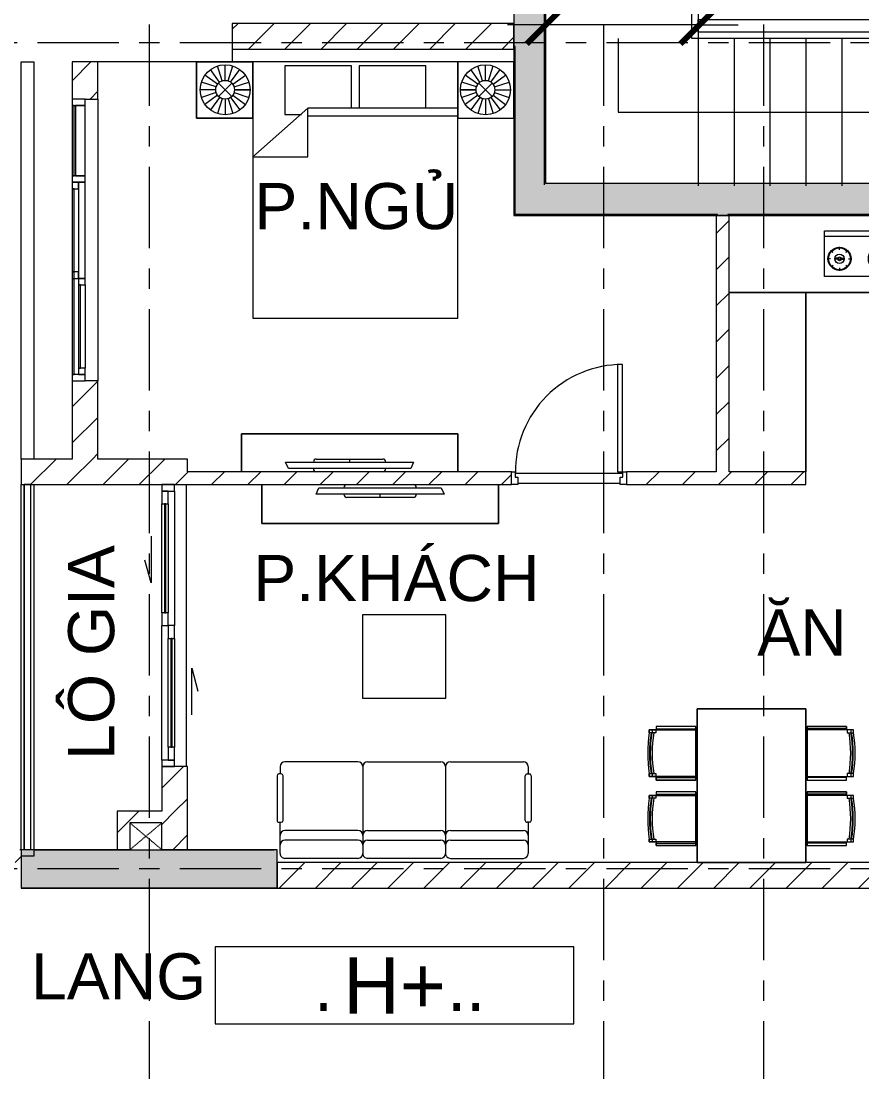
# Model space of a CAD drawing. Header units: millimetres. Extents: x -20144 to 117103, y -11426 to 48263.
# Drawn here: x 18901 to 25469, y 9865 to 18069 of the extents above; entities that cross this region are included whole.
import ezdxf
from ezdxf.enums import TextEntityAlignment as Align

# ---------------------------------------------------------------- set-up
doc = ezdxf.new("R2010")
doc.units = ezdxf.units.MM
for name, pattern in [('Dash', [6.35, 3.175, -3.175]), ('Dash_2_', [6.35, 3.175, -3.175]), ('Grid Line', [22.225, 12.7, -3.175, 3.175, -3.175])]:
    doc.linetypes.add(name, pattern=pattern)
for name, color, linetype, lineweight in [('A-DETL-GENF', 31, 'Continuous', 5), ('A-DETL-GENF-HDLN', 161, 'Dash_2_', 5), ('CHU', 181, 'Continuous', 5), ('CUA', 31, 'Continuous', 9), ('DIM', 1, 'Continuous', 5), ('HATCH-TUONG', 152, 'Continuous', 9), ('KI-HIEU-1', 151, 'Continuous', 9), ('NET CAT', 3, 'Continuous', 5), ('NET THAY 1', 41, 'Continuous', 5), ('NET-CAT', 3, 'Continuous', 9), ('NET-THAY', 2, 'Continuous', 15), ('THIET BI', 44, 'Continuous', 5), ('TRUC', 225, 'Continuous', 5)]:
    doc.layers.add(name, color=color, linetype=linetype, lineweight=lineweight)
doc.styles.add('Arial', font='arial.ttf', dxfattribs={"height": 476.25})
doc.styles.add('Arial_4', font='arial.ttf', dxfattribs={"height": 360})
doc.styles.add('TA1', font='arial.ttf')
doc.dimstyles.new('D_200_KTx2', dxfattribs={"dimtxt": 400, "dimasz": 300, "dimexe": 300, "dimexo": 300, "dimgap": 160, "dimtad": 1, "dimdec": 0, "dimzin": 9, "dimtxsty": 'TA1', "dimblk": 'ARCHTICK', "dimcen": 1, "dimdle": 300, "dimclrd": 256, "dimclre": 256, "dimclrt": 7, "dimadec": 0, "dimazin": 0, "dimtfac": 1, "dimtdec": 0, "dimtix": 1, "dimtmove": 1, "dimatfit": 3, "dimldrblk": 'ARCHTICK', "dimfxl": 1, "dimtolj": 1, "dimtzin": 0, "dimlwd": -1, "dimlwe": -1, "dimarcsym": 0})
pattern_1 = [(45, (0, 0), (-141.4214, 141.4214), [])]

# ---------------------------------------------------------------- blocks, each defined once
blk = doc.blocks.new('A$C52CD303B')
at = {"layer": 'NET-CAT'}
h = blk.add_hatch(color=256, dxfattribs=at)
h.dxf.hatch_style = 1
h.paths.add_polyline_path([(5450, 10650), (5200, 10650), (5200, 9650), (5450, 9650)], flags=17)
h.paths.add_polyline_path([(5450, 12850), (5200, 12850), (5200, 11850), (5450, 11850)], flags=17)
h.paths.add_polyline_path([(5450, 8450), (5200, 8450), (5200, 7450), (5450, 7450)], flags=17)
h.paths.add_polyline_path([(5450, 6250), (5200, 6250), (5200, 5800), (3000, 5800), (3000, 14500), (5200, 14500), (5200, 14050), (5450, 14050), (5450, 14750), (2750, 14750), (2750, 7850), (2350, 7850), (2350, 7600), (2750, 7600), (2750, 5800), (950, 5800), (950, 7600), (1350, 7600), (1350, 7850), (700, 7850), (700, 5800), (0, 5800), (0, 0), (4150, 0), (4150, 250), (250, 250), (250, 2750), (5450, 2750), (5450, 3000), (3200, 3000), (3200, 3875), (2950, 3875), (2950, 3000), (250, 3000), (250, 5550), (2950, 5550), (2950, 5075), (3200, 5075), (3200, 5550), (5450, 5550)])
blk.add_lwpolyline([(0, 5800), (0, 0), (4150, 0), (4150, 250), (250, 250), (250, 2750), (5450, 2750), (5450, 3000), (3200, 3000), (3200, 3875), (2950, 3875), (2950, 3000), (250, 3000), (250, 5550), (2950, 5550), (2950, 5075), (3200, 5075), (3200, 5550), (5450, 5550), (5450, 6250)], dxfattribs=at)
blk = doc.blocks.new('ALC1807-ASCENT PLAZA-KET CAU 1_rvt-1-MẶT BẰNG TẦNG 5 ĐẾN TẦNG 22')
at = {"layer": 'NET CAT'}
blk.add_hatch(color=7, dxfattribs=at).paths.add_polyline_path([(20900.5, 11299.9), (20900.5, 11599.9), (18900.5, 11599.9), (18900.5, 11299.9), (20000.5, 11299.9)], flags=0)
at = {"layer": 'NET CAT', "color": 90, "lineweight": 13}
for p, q in [((19750.5, 11599.9), (18900.5, 11599.9)), ((18900.5, 11599.9), (18900.5, 11299.9)), ((20900.5, 11599.9), (20000.5, 11599.9)), ((20900.5, 11299.9), (20900.5, 11599.9)), ((18900.5, 11299.9), (20900.5, 11299.9))]:
    blk.add_line(p, q, dxfattribs=at)
at = {"layer": 'NET-THAY', "color": 50}
blk.add_line((18900.5, 11599.9), (18890.5, 11599.9), dxfattribs=at)
blk.add_blockref('A$C52CD303B', (22750.5, 16549.9))
blk = doc.blocks.new('THANG  BO 6 - THANG  BO 6-373596-MẶT BẰNG TẦNG 5 ĐẾN TẦNG 22')
at = {"layer": 'A-DETL-GENF'}
for p, q in [((0, 3), (0, 2495.2)), ((0, 0), (0, 2492.3)), ((1480, 2516.4), (1200, 1945.5)), ((1200, 2491.8), (1200, -8.2)), ((1480, 2491.8), (1480, 1342)), ((1760, 2491.8), (1760, 2103)), ((1760.1, 2103.1), (1760.1, 2491.9)), ((1760.1, 2491.9), (1760.1, 2103.1)), ((2040, 2491.8), (2040, 1501)), ((2320, 2491.8), (2320, 1342)), ((2600, 2491.8), (2600, 1342)), ((2880, 2491.8), (2880, 1342)), ((3160, 2491.8), (3160, 1342)), ((3440, 2491.8), (3440, 1337.9)), ((3720, 2491.8), (3720, 1287.9)), ((1749.9, 1945.5), (575.1, 1945.5)), ((575.1, 1945.5), (575.1, 1342)), ((1200, 1945.5), (1480, 1370.3)), ((1760, 1918.5), (1760, 1342)), ((3720, 1945.5), (1835.7, 1945.5)), ((1835.8, 1945.6), (3720, 1945.6)), ((3720, 1945.6), (1835.8, 1945.6)), ((1150, 1142), (1150, 1342)), ((1150, 1342), (3769.7, 1342)), ((3769.7, 1342), (3769.7, 1142)), ((1199.9, 1192), (1199.9, 1292.1)), ((1199.9, 1292.1), (3719.8, 1292.1)), ((3719.8, 1292.1), (3719.8, 1192)), ((3719.8, 1192), (1199.9, 1192)), ((575.1, 1142), (575.1, 567)), ((3769.7, 1142), (1150, 1142)), ((1480, 1142), (1480, -8.2)), ((1760, 1142), (1760, -8.2)), ((2040, 1142), (2040, -8.2)), ((2320, 1142), (2320, -8.2)), ((2600, 1145.6), (2600, -4.7)), ((2880, 1145.6), (2880, -4.7)), ((3160, 1145.6), (3160, -4.7)), ((3440, 1145.6), (3440, -3.9)), ((3720, 567), (3440, 1142.3)), ((3720, 1145.6), (3720, -4.7)), ((575.1, 567), (3720, 567)), ((3440, -3.9), (3720, 567))]:
    blk.add_line(p, q, dxfattribs=at)
for centre in [(3720, 1945.5), (3720.1, 1945.6), (3720.1, 1945.6)]:
    blk.add_circle(centre, 100, dxfattribs=at)
blk = doc.blocks.new('_ArchTick')
at = {"color": 0, "const_width": 0.15}
blk.add_lwpolyline([(-0.5, -0.5), (0.5, 0.5)], dxfattribs=at)
blk = doc.blocks.new('*D620')
at = {"layer": 'Defpoints', "color": 0, "transparency": 16777216}
for p in [(23000.6, 18039.9), (23000.6, 18039.9), (24200.6, 18039.9)]:
    blk.add_point(p, dxfattribs=at)
at = {"layer": 'DIM', "transparency": 16777216}
for p, q in [((23000.6, 18039.9), (22700.6, 18039.9)), ((24200.6, 18039.9), (23000.6, 18039.9)), ((24200.6, 18039.9), (24500.6, 18039.9))]:
    blk.add_line(p, q, dxfattribs=at)
at = {"layer": 'DIM', "transparency": 16777216, "xscale": 300, "yscale": 300, "zscale": 300}
blk.add_blockref('_ArchTick', (23000.6, 18039.9), dxfattribs=at)
at = {"layer": 'DIM', "transparency": 16777216, "xscale": 300, "yscale": 300, "zscale": 300, "rotation": 180}
blk.add_blockref('_ArchTick', (24200.6, 18039.9), dxfattribs=at)
at = {"layer": 'DIM', "color": 7, "transparency": 16777216, "insert": (23600.6, 18404.2), "char_height": 400, "attachment_point": 5, "style": 'TA1'}
blk.add_mtext('\\A1;1200', dxfattribs=at)
blk = doc.blocks.new('CUA LO GIA _LUA_ - CUA LO GIA _LUA_-78615-MẶT BẰNG TẦNG 5 ĐẾN TẦNG 22')
at = {"layer": 'CUA'}
for p, q in [((332.4, 183.9), (511.1, 231.8)), ((697.4, 183.9), (332.4, 183.9)), ((-1050, 100), (-1100, 100)), ((-1100, 100), (-1100, 0)), ((-1050, 0), (-1050, 100)), ((-1050, 100), (0, 100)), ((100, 100), (0, 100)), ((0, 100), (0, 50)), ((100, 50), (100, 100)), ((100, 100), (950, 100)), ((1050, 100), (950, 100)), ((950, 100), (950, 50)), ((1050, 50), (1050, 100)), ((1100, 100), (1050, 100)), ((1050, 100), (1050, 0)), ((1100, 0), (1100, 100)), ((-950, 50), (-1050, 50)), ((-1050, 50), (-1050, 0)), ((-950, 0), (-950, 50)), ((-950, 50), (-100, 50)), ((-100, 30), (-950, 30)), ((-950, 30), (-950, 20)), ((-950, 20), (-100, 20)), ((0, 50), (-100, 50)), ((-100, 50), (-100, 0)), ((-100, 20), (-100, 30)), ((0, 0), (0, 50)), ((0, 50), (100, 50)), ((950, 80), (100, 80)), ((100, 80), (100, 70)), ((100, 70), (950, 70)), ((950, 50), (100, 50)), ((950, 70), (950, 80)), ((950, 50), (1050, 50)), ((-1100, 0), (-1050, 0)), ((-1050, 0), (-950, 0)), ((-100, 0), (-950, 0)), ((-100, 0), (0, 0)), ((1050, 0), (0, 0)), ((1050, 0), (1100, 0)), ((-697.4, -133.9), (-332.4, -133.9)), ((-332.4, -133.9), (-511.1, -181.8))]:
    blk.add_line(p, q, dxfattribs=at)
blk = doc.blocks.new('CUA PHONG NGU - Type 1-60246-MẶT BẰNG TẦNG 5 ĐẾN TẦNG 22')
at = {"layer": 'CUA'}
for p, q in [((-348.5, -52.3), (-348.5, 47.7)), ((-348.5, 47.7), (-298.5, 47.7)), ((-298.5, 47.7), (-298.5, -11.3)), ((501.5, 47.7), (551.5, 47.7)), ((501.5, -11.3), (501.5, 47.7)), ((551.5, 47.7), (551.5, -52.3)), ((-318.5, -52.3), (-348.5, -52.3)), ((-318.5, -11.3), (-318.5, -52.3)), ((-298.5, -11.3), (-318.5, -11.3)), ((-277.5, -52.3), (-317.5, -52.3)), ((-317.5, -52.3), (-317.5, -890.3)), ((-277.5, -890.3), (-277.5, -52.3)), ((521.5, -11.3), (501.5, -11.3)), ((521.5, -52.3), (521.5, -11.3)), ((551.5, -52.3), (521.5, -52.3)), ((-317.5, -890.3), (-277.5, -890.3))]:
    blk.add_line(p, q, dxfattribs=at)
blk.add_arc((-317.5, -52.3), 838, 270, 0.5, dxfattribs=at)
blk = doc.blocks.new('X-PHONG NGU 2 - X-PHONG NGU 2_Recovery_ 3-60238-MẶT BẰNG TẦNG 5 ĐẾN TẦNG 22')
at = {"layer": 'CUA'}
for p, q in [((-1050, 0), (-1100, 0)), ((-1100, 0), (-1100, -100)), ((-500, 0), (-1050, 0)), ((-1050, 0), (-1050, -75)), ((-1050, -100), (-1050, 0)), ((-500, -75), (-500, 0)), ((-450, 0), (-500, 0)), ((-500, 0), (-500, -100)), ((300, 0), (-450, 0)), ((-450, 0), (-450, -50)), ((-450, -100), (-450, 0)), ((300, -50), (300, 0)), ((350, 0), (300, 0)), ((300, 0), (300, -50)), ((350, -50), (350, 0)), ((350, 0), (1000, 0)), ((1050, 0), (1000, 0)), ((1000, 0), (1000, -50)), ((1100, 0), (1050, 0)), ((1050, 0), (1050, -100)), ((1050, -50), (1050, 0)), ((1100, -100), (1100, 0)), ((-1050, -75), (-500, -75)), ((-450, -50), (300, -50)), ((-400, -50), (-450, -50)), ((-450, -50), (-450, -100)), ((-400, -100), (-400, -50)), ((300, -50), (250, -50)), ((250, -50), (250, -100)), ((300, -50), (350, -50)), ((300, -100), (300, -50)), ((1000, -35), (350, -35)), ((350, -35), (350, -50)), ((350, -50), (1000, -50)), ((1000, -50), (1000, -35)), ((1000, -50), (1050, -50)), ((-1100, -100), (-1050, -100)), ((-500, -85), (-1050, -85)), ((-1050, -85), (-1050, -100)), ((-1050, -100), (-500, -100)), ((-500, -100), (-500, -85)), ((-500, -100), (-450, -100)), ((-450, -100), (-400, -100)), ((250, -85), (-400, -85)), ((-400, -85), (-400, -100)), ((-400, -100), (250, -100)), ((1050, -85), (250, -85)), ((250, -85), (250, -100)), ((250, -100), (250, -85)), ((250, -100), (1050, -100)), ((250, -100), (300, -100)), ((1050, -100), (1050, -85)), ((1050, -100), (1100, -100))]:
    blk.add_line(p, q, dxfattribs=at)
blk = doc.blocks.new('X-GIUONG1 - X-GIUONG-5865-MẶT BẰNG TẦNG 5 ĐẾN TẦNG 22')
at = {"layer": 'THIET BI', "lineweight": 9}
for p, q in [((-800, 0), (-1239, 0)), ((-1239, 0), (-1239, -439)), ((-1239, 0), (-800, 0)), ((-1239, -439), (-1239, 0)), ((-1059.6, -158.2), (-1131.2, -59.5)), ((-1039.2, -147.8), (-1076.9, -31.8)), ((-1016.6, -144.2), (-1016.6, -22.2)), ((-993.9, -147.8), (-956.3, -31.8)), ((-973.5, -158.2), (-901.9, -59.5)), ((-800, -439), (-800, 0)), ((800, 0), (-800, 0)), ((-800, 0), (-800, -2000)), ((800, 0), (-800, 0)), ((-800, 0), (-800, -439)), ((-800, 0), (-800, -2000)), ((-550, -30), (-550, -410)), ((-30, -30), (-550, -30)), ((-30, -360), (-30, -30)), ((30, -30), (30, -360)), ((550, -30), (30, -30)), ((550, -360), (550, -30)), ((1239, 0), (800, 0)), ((800, 0), (800, -439)), ((800, -2000), (800, 0)), ((1239, 0), (800, 0)), ((800, 0), (800, -439)), ((800, -2000), (800, 0)), ((973.5, -158.2), (901.9, -59.5)), ((993.9, -147.8), (956.3, -31.8)), ((1016.6, -144.2), (1016.6, -22.2)), ((1039.2, -147.8), (1076.9, -31.8)), ((1059.6, -158.2), (1131.2, -59.5)), ((1239, -439), (1239, 0)), ((1239, -439), (1239, 0)), ((-1086.1, -194.8), (-1202.1, -157.1)), ((-1075.8, -174.4), (-1174.4, -102.7)), ((-957.4, -174.4), (-858.7, -102.7)), ((-947, -194.8), (-831, -157.1)), ((947, -194.8), (831, -157.1)), ((957.4, -174.4), (858.7, -102.7)), ((1075.8, -174.4), (1174.4, -102.7)), ((1086.1, -194.8), (1202.1, -157.1)), ((-1089.7, -217.4), (-1211.7, -217.4)), ((-1086.1, -240), (-1202.1, -277.7)), ((-1068.3, -269.1), (-964.8, -165.6)), ((-1068.3, -165.6), (-964.8, -269.1)), ((-947, -240), (-831, -277.7)), ((-943.4, -217.4), (-821.4, -217.4)), ((-821.4, -217.4), (-943.4, -217.4)), ((943.4, -217.4), (821.4, -217.4)), ((821.4, -217.4), (943.4, -217.4)), ((947, -240), (831, -277.7)), ((1068.3, -269.1), (964.8, -165.6)), ((1068.3, -165.6), (964.8, -269.1)), ((1086.1, -240), (1202.1, -277.7)), ((1089.7, -217.4), (1211.7, -217.4)), ((-1075.8, -260.4), (-1174.4, -332.1)), ((-1059.6, -276.6), (-1131.2, -375.2)), ((-1039.2, -287), (-1076.9, -402.9)), ((-1016.6, -290.5), (-1016.6, -412.5)), ((-993.9, -287), (-956.3, -402.9)), ((-973.5, -276.6), (-901.9, -375.2)), ((-957.4, -260.4), (-858.7, -332.1)), ((957.4, -260.4), (858.7, -332.1)), ((973.5, -276.6), (901.9, -375.2)), ((993.9, -287), (956.3, -402.9)), ((1016.6, -290.5), (1016.6, -412.5)), ((1039.2, -287), (1076.9, -402.9)), ((1059.6, -276.6), (1131.2, -375.2)), ((1075.8, -260.4), (1174.4, -332.1)), ((-370, -360), (-800, -740)), ((-550, -410), (-420, -410)), ((-370, -740), (-370, -360)), ((800, -360), (-370, -360)), ((-1239, -439), (-800, -439)), ((-800, -439), (-1239, -439)), ((-370, -420), (800, -420)), ((800, -439), (1239, -439)), ((800, -439), (1239, -439)), ((-800, -740), (-370, -740)), ((-800, -2000), (800, -2000)), ((-800, -2000), (800, -2000))]:
    blk.add_line(p, q, dxfattribs=at)
for centre, radius in [((-1016.6, -217.4), 195.1), ((1016.6, -217.4), 195.1), ((-1016.6, -217.4), 73.2), ((1016.6, -217.4), 73.2)]:
    blk.add_circle(centre, radius, dxfattribs=at)
blk = doc.blocks.new('X-BAN AN 4 GHE - X-BAN AN 4 GHE-5811-MẶT BẰNG TẦNG 5 ĐẾN TẦNG 22')
at = {"layer": 'THIET BI', "lineweight": 9}
for p, q in [((187, 372.7), (165.2, 372.7)), ((165.2, 372.7), (165.2, 318.5)), ((165.2, 372.7), (165.2, 10)), ((187, 372.7), (165.2, 372.7)), ((165.2, 350.9), (187, 350.9)), ((187, 337.9), (187, 372.7)), ((187, 321.9), (187, 337.9)), ((527.9, 372.7), (506.1, 372.7)), ((506.1, 372.7), (506.1, 337.9)), ((527.9, 372.7), (506.1, 372.7)), ((506.1, 350.9), (527.9, 350.9)), ((506.1, 337.9), (506.1, 321.9)), ((527.9, 318.5), (527.9, 372.7)), ((527.9, 10), (527.9, 372.7)), ((698.6, 372.7), (676.8, 372.7)), ((676.8, 372.7), (676.8, 318.5)), ((676.8, 372.7), (676.8, 10)), ((698.6, 372.7), (676.8, 372.7)), ((676.8, 350.9), (698.6, 350.9)), ((698.6, 337.9), (698.6, 372.7)), ((698.6, 321.9), (698.6, 337.9)), ((1039.5, 372.7), (1017.7, 372.7)), ((1017.7, 372.7), (1017.7, 337.9)), ((1039.5, 372.7), (1017.7, 372.7)), ((1017.7, 350.9), (1039.5, 350.9)), ((1017.7, 337.9), (1017.7, 321.9)), ((1039.5, 318.5), (1039.5, 372.7)), ((1039.5, 10), (1039.5, 372.7)), ((165.2, 318.5), (136.9, 318.5)), ((136.9, 318.5), (136.9, 10)), ((136.9, 318.5), (155.8, 318.5)), ((136.9, 10), (136.9, 318.5)), ((155.8, 318.5), (155.8, 10)), ((165.2, 321.9), (187, 321.9)), ((506.1, 321.9), (527.9, 321.9)), ((556.2, 318.5), (527.9, 318.5)), ((537.3, 318.5), (537.3, 10)), ((556.2, 318.5), (537.3, 318.5)), ((556.2, 10), (556.2, 318.5)), ((556.2, 10), (556.2, 318.5)), ((648.5, 318.5), (648.5, 10)), ((676.8, 318.5), (648.5, 318.5)), ((648.5, 318.5), (667.4, 318.5)), ((648.5, 10), (648.5, 318.5)), ((667.4, 318.5), (667.4, 10)), ((676.8, 321.9), (698.6, 321.9)), ((1017.7, 321.9), (1039.5, 321.9)), ((1067.8, 318.5), (1039.5, 318.5)), ((1048.9, 318.5), (1048.9, 10)), ((1067.8, 318.5), (1048.9, 318.5)), ((1067.8, 10), (1067.8, 318.5)), ((1067.8, 10), (1067.8, 318.5)), ((1200, 0), (0, 0)), ((0, 0), (0, -850)), ((0, -850), (0, 0)), ((0, 0), (1200, 0)), ((136.9, 10), (556.2, 10)), ((155.8, 10), (136.9, 10)), ((165.2, 10), (527.9, 10)), ((537.3, 10), (556.2, 10)), ((648.5, 10), (1067.8, 10)), ((667.4, 10), (648.5, 10)), ((676.8, 10), (1039.5, 10)), ((1048.9, 10), (1067.8, 10)), ((1200, -850), (1200, 0)), ((1200, 0), (1200, -850)), ((0, -850), (1200, -850)), ((1200, -850), (0, -850)), ((556.2, -860), (136.9, -860)), ((136.9, -860), (136.9, -1168.5)), ((155.8, -860), (136.9, -860)), ((136.9, -860), (136.9, -1168.5)), ((155.8, -1168.5), (155.8, -860)), ((165.2, -860), (527.9, -860)), ((165.2, -1222.7), (165.2, -860)), ((527.9, -860), (527.9, -1222.7)), ((537.3, -860), (556.2, -860)), ((537.3, -1168.5), (537.3, -860)), ((556.2, -1168.5), (556.2, -860)), ((556.2, -860), (556.2, -1168.5)), ((1067.8, -860), (648.5, -860)), ((648.5, -860), (648.5, -1168.5)), ((667.4, -860), (648.5, -860)), ((648.5, -860), (648.5, -1168.5)), ((667.4, -1168.5), (667.4, -860)), ((676.8, -860), (1039.5, -860)), ((676.8, -1222.7), (676.8, -860)), ((1039.5, -860), (1039.5, -1222.7)), ((1048.9, -860), (1067.8, -860)), ((1048.9, -1168.5), (1048.9, -860)), ((1067.8, -1168.5), (1067.8, -860)), ((1067.8, -860), (1067.8, -1168.5)), ((136.9, -1168.5), (165.2, -1168.5)), ((136.9, -1168.5), (155.8, -1168.5)), ((165.2, -1168.5), (165.2, -1222.7)), ((165.2, -1171.9), (187, -1171.9)), ((165.2, -1200.9), (187, -1200.9)), ((165.2, -1222.7), (187, -1222.7)), ((187, -1222.7), (165.2, -1222.7)), ((187, -1171.9), (187, -1187.9)), ((187, -1187.9), (187, -1222.7)), ((506.1, -1171.9), (527.9, -1171.9)), ((506.1, -1187.9), (506.1, -1171.9)), ((506.1, -1222.7), (506.1, -1187.9)), ((506.1, -1200.9), (527.9, -1200.9)), ((506.1, -1222.7), (527.9, -1222.7)), ((527.9, -1222.7), (506.1, -1222.7)), ((527.9, -1222.7), (527.9, -1168.5)), ((527.9, -1168.5), (556.2, -1168.5)), ((556.2, -1168.5), (537.3, -1168.5)), ((648.5, -1168.5), (676.8, -1168.5)), ((648.5, -1168.5), (667.4, -1168.5)), ((676.8, -1168.5), (676.8, -1222.7)), ((676.8, -1171.9), (698.6, -1171.9)), ((676.8, -1200.9), (698.6, -1200.9)), ((676.8, -1222.7), (698.6, -1222.7)), ((698.6, -1222.7), (676.8, -1222.7)), ((698.6, -1171.9), (698.6, -1187.9)), ((698.6, -1187.9), (698.6, -1222.7)), ((1017.7, -1171.9), (1039.5, -1171.9)), ((1017.7, -1187.9), (1017.7, -1171.9)), ((1017.7, -1222.7), (1017.7, -1187.9)), ((1017.7, -1200.9), (1039.5, -1200.9)), ((1017.7, -1222.7), (1039.5, -1222.7)), ((1039.5, -1222.7), (1017.7, -1222.7)), ((1039.5, -1222.7), (1039.5, -1168.5)), ((1039.5, -1168.5), (1067.8, -1168.5)), ((1067.8, -1168.5), (1048.9, -1168.5))]:
    blk.add_line(p, q, dxfattribs=at)
for centre, radius, start, end in [((346.5, -628.1), 1013.4, 80.94073, 99.05927), ((346.5, -628.1), 1013.4, 80.94073, 99.05927), ((346.5, -628.1), 998.9, 80.80804, 99.19196), ((346.5, -648.2), 1013.4, 80.94073, 99.05927), ((346.5, -648.2), 998.9, 80.80804, 99.19196), ((858.1, -628.1), 1013.4, 80.94073, 99.05927), ((858.1, -628.1), 1013.4, 80.94073, 99.05927), ((858.1, -628.1), 998.9, 80.80804, 99.19196), ((858.1, -648.2), 1013.4, 80.94073, 99.05927), ((858.1, -648.2), 998.9, 80.80804, 99.19196), ((346.5, -201.8), 998.9, 260.80804, 279.19196), ((346.5, -201.8), 1013.4, 260.94073, 279.05927), ((346.5, -221.9), 998.9, 260.80804, 279.19196), ((346.5, -221.9), 1013.4, 260.94073, 279.05927), ((346.5, -221.9), 1013.4, 260.94073, 279.05927), ((858.1, -201.8), 998.9, 260.80804, 279.19196), ((858.1, -201.8), 1013.4, 260.94073, 279.05927), ((858.1, -221.9), 998.9, 260.80804, 279.19196), ((858.1, -221.9), 1013.4, 260.94073, 279.05927), ((858.1, -221.9), 1013.4, 260.94073, 279.05927)]:
    blk.add_arc(centre, radius, start, end, dxfattribs=at)
blk = doc.blocks.new('X-SOFA - X-SOFA-5801-MẶT BẰNG TẦNG 5 ĐẾN TẦNG 22')
at = {"layer": 'THIET BI', "lineweight": 9}
for p, q in [((-644.3, 992.8), (-295.7, 992.8)), ((-753.8, 360.8), (-753.8, 931.5)), ((-716.2, 969.2), (-658.4, 969.2)), ((-658.4, 959.8), (-658.4, 978.7)), ((-295.7, 945.7), (-644.3, 945.7)), ((-281.5, 978.7), (-281.5, 959.8)), ((-281.5, 969.2), (-103.7, 969.2)), ((-216.7, 360.8), (-216.7, 931.5)), ((-141.3, 360.8), (-141.3, 931.5)), ((-103.7, 969.2), (-37.7, 969.2)), ((0, 360.8), (0, 931.5)), ((-1250, 325), (-1900, 325)), ((-1900, 325), (-1900, -325)), ((-1900, 325), (-1900, -325)), ((-1250, 325), (-1900, 325)), ((-1250, -325), (-1250, 325)), ((-1250, -325), (-1250, 325)), ((-753.8, -285.4), (-753.8, 285.4)), ((-716.2, 323.1), (-103.7, 323.1)), ((-216.7, -285.4), (-216.7, 285.4)), ((-141.3, -285.4), (-141.3, 285.4)), ((-103.7, 323.1), (-37.7, 323.1)), ((0, 285.4), (0, -285.4)), ((-1900, -325), (-1250, -325)), ((-1900, -325), (-1250, -325)), ((-716.2, -323.1), (-37.7, -323.1)), ((-753.8, -360.8), (-753.8, -931.5)), ((-216.7, -360.8), (-216.7, -931.5)), ((-141.3, -360.8), (-141.3, -931.5)), ((0, -360.8), (0, -931.5)), ((-716.2, -969.2), (-658.4, -969.2)), ((-658.4, -959.8), (-658.4, -978.7)), ((-295.7, -945.7), (-644.3, -945.7)), ((-281.5, -978.7), (-281.5, -959.8)), ((-103.7, -969.2), (-281.5, -969.2)), ((-37.7, -969.2), (-103.7, -969.2)), ((-644.3, -992.8), (-295.7, -992.8))]:
    blk.add_line(p, q, dxfattribs=at)
for centre, radius, start, end in [((-644.3, 978.7), 14.1, 90, 180), ((-295.7, 978.7), 14.1, 360, 90), ((-716.2, 931.5), 37.7, 90, 180), ((-644.3, 959.8), 14.1, 180, 270), ((-295.7, 959.8), 14.1, 270, 0), ((-179, 931.5), 37.7, 90, 180), ((-103.7, 931.5), 37.7, 90, 180), ((-37.7, 931.5), 37.7, 360, 90), ((-716.2, 360.8), 37.7, 180, 270), ((-179, 360.8), 37.7, 180, 270), ((-103.7, 360.8), 37.7, 180, 270), ((-37.7, 360.8), 37.7, 270, 0), ((-716.2, 285.4), 37.7, 90, 180), ((-179, 285.4), 37.7, 90, 180), ((-103.7, 285.4), 37.7, 90, 180), ((-37.7, 285.4), 37.7, 360, 90), ((-716.2, -285.4), 37.7, 180, 270), ((-716.2, -360.8), 37.7, 90, 180), ((-179, -285.4), 37.7, 180, 270), ((-179, -360.8), 37.7, 90, 180), ((-103.7, -285.4), 37.7, 180, 270), ((-103.7, -360.8), 37.7, 90, 180), ((-37.7, -285.4), 37.7, 270, 0), ((-37.7, -360.8), 37.7, 360, 90), ((-716.2, -931.5), 37.7, 180, 270), ((-644.3, -959.8), 14.1, 90, 180), ((-644.3, -978.7), 14.1, 180, 270), ((-295.7, -959.8), 14.1, 360, 90), ((-295.7, -978.7), 14.1, 270, 0), ((-179, -931.5), 37.7, 180, 270), ((-103.7, -931.5), 37.7, 180, 270), ((-37.7, -931.5), 37.7, 270, 0)]:
    blk.add_arc(centre, radius, start, end, dxfattribs=at)
blk = doc.blocks.new('X-TV - X-TV-60260-MẶT BẰNG TẦNG 5 ĐẾN TẦNG 22')
at = {"layer": 'THIET BI', "lineweight": 9}
for p, q in [((1688.9, 297.7), (0, 297.7)), ((0, 297.7), (0, 0)), ((0, 297.7), (1688.9, 297.7)), ((0, 0), (0, 297.7)), ((1688.9, 0), (1688.9, 297.7)), ((1688.9, 297.7), (1688.9, 0)), ((584.5, 100), (1104.5, 100)), ((844.5, 100), (844.5, 75)), ((344.5, 75), (1344.5, 75)), ((367, 25), (344.5, 75)), ((1322, 25), (367, 25)), ((1344.5, 75), (1322, 25))]:
    blk.add_line(p, q, dxfattribs=at)
for centre, start_param, end_param in [((584.5, 75), 0, 1.570796), ((1104.5, 75), 4.712389, 6.283185), ((584.5, 25), 1.570796, 3.141593), ((1104.5, 25), 3.141593, 4.712389)]:
    blk.add_ellipse(centre, major_axis=(0, 25), ratio=0.9, start_param=start_param, end_param=end_param, dxfattribs=at)
blk = doc.blocks.new('X-TV - X-TV-60261-MẶT BẰNG TẦNG 5 ĐẾN TẦNG 22')
at = {"layer": 'THIET BI', "lineweight": 9}
for p, q in [((1850, 302.3), (0, 302.3)), ((0, 302.3), (0, 0)), ((0, 302.3), (1850, 302.3)), ((0, 0), (0, 302.3)), ((1850, 0), (1850, 302.3)), ((1850, 302.3), (1850, 0)), ((665, 100), (1185, 100)), ((925, 100), (925, 75)), ((425, 75), (1425, 75)), ((447.5, 25), (425, 75)), ((1402.5, 25), (447.5, 25)), ((1425, 75), (1402.5, 25))]:
    blk.add_line(p, q, dxfattribs=at)
for centre, start_param, end_param in [((665, 75), 0, 1.570796), ((1185, 75), 4.712389, 6.283185), ((665, 25), 1.570796, 3.141593), ((1185, 25), 3.141593, 4.712389)]:
    blk.add_ellipse(centre, major_axis=(0, 25), ratio=0.9, start_param=start_param, end_param=end_param, dxfattribs=at)
blk = doc.blocks.new('X-BEP - X-BEP-167786-MẶT BẰNG TẦNG 5 ĐẾN TẦNG 22')
at = {"layer": 'THIET BI', "lineweight": 9}
for p, q in [((2920.1, 0), (0.1, 0)), ((0.1, 0), (2920.1, 0)), ((1672.6, -71.5), (1672.6, -521.5)), ((2472.6, -71.5), (1672.6, -71.5)), ((2472.6, -521.5), (2472.6, -71.5)), ((746.1, -117.4), (1295.1, -117.4)), ((746.1, -475.7), (746.1, -117.4)), ((1295.1, -162.4), (746.1, -162.4)), ((1295.1, -117.4), (1295.1, -475.7)), ((1772.6, -121.5), (2072.6, -121.5)), ((2372.6, -121.5), (2222.6, -121.5)), ((862.9, -266.8), (862.9, -243.3)), ((1178.3, -266.8), (1178.3, -243.3)), ((1722.6, -421.5), (1722.6, -171.5)), ((2122.6, -171.5), (2122.6, -421.5)), ((2172.6, -171.5), (2172.6, -421.5)), ((2422.6, -421.5), (2422.6, -171.5)), ((813.2, -287.3), (796.7, -270.7)), ((912.5, -287.3), (929, -270.7)), ((1128.7, -287.3), (1112.1, -270.7)), ((1227.9, -287.3), (1244.5, -270.7)), ((792.7, -336.9), (769.3, -336.9)), ((813.2, -386.6), (796.7, -403.1)), ((848.7, -332.9), (826.2, -332.9)), ((848.7, -341), (826.2, -341)), ((862.9, -407.1), (862.9, -430.5)), ((877, -332.9), (899.5, -332.9)), ((877, -341), (899.5, -341)), ((912.5, -386.6), (929, -403.1)), ((933, -336.9), (956.5, -336.9)), ((1108.1, -336.9), (1084.7, -336.9)), ((1128.7, -386.6), (1112.1, -403.1)), ((1164.2, -332.9), (1141.7, -332.9)), ((1164.2, -341), (1141.7, -341)), ((1178.3, -407.1), (1178.3, -430.5)), ((1192.4, -332.9), (1215, -332.9)), ((1192.4, -341), (1215, -341)), ((1227.9, -386.6), (1244.5, -403.1)), ((1248.5, -336.9), (1271.9, -336.9)), ((1295.1, -475.7), (746.1, -475.7)), ((2072.6, -471.5), (1772.6, -471.5)), ((2222.6, -471.5), (2372.6, -471.5)), ((1672.6, -521.5), (2472.6, -521.5)), ((0.1, -600), (2920.1, -600)), ((2920.1, -600), (0.1, -600))]:
    blk.add_line(p, q, dxfattribs=at)
for centre, radius in [((862.9, -336.9), 90), ((862.9, -336.9), 85.5), ((862.9, -336.9), 36.9), ((862.9, -336.9), 14.7), ((1178.3, -336.9), 90), ((1178.3, -336.9), 85.5), ((1178.3, -336.9), 36.9), ((1178.3, -336.9), 14.7), ((2060.1, -311.5), 25), ((2235.1, -311.5), 25), ((862.9, -336.9), 8.24), ((1178.3, -336.9), 8.24)]:
    blk.add_circle(centre, radius, dxfattribs=at)
for centre, start, end in [((1772.6, -171.5), 90, 180), ((2072.6, -171.5), 360, 90), ((2222.6, -171.5), 90, 180), ((2372.6, -171.5), 0, 90), ((1772.6, -421.5), 180, 270), ((2072.6, -421.5), 270, 0), ((2222.6, -421.5), 180, 270), ((2372.6, -421.5), 270, 0)]:
    blk.add_arc(centre, 50, start, end, dxfattribs=at)
blk = doc.blocks.new('X-BEP - X-BEP-279230-MẶT BẰNG TẦNG 5 ĐẾN TẦNG 22')
at = {"layer": 'THIET BI', "lineweight": 9}
for p, q in [((1400, -600), (1400, -0.1)), ((1400, -0.1), (1400, -600)), ((0, -600), (1400, -600)), ((1400, -600), (0, -600))]:
    blk.add_line(p, q, dxfattribs=at)
blk = doc.blocks.new('Top Rail Type - Top Rail_Internal_-4663-MẶT BẰNG TẦNG 5 ĐẾN TẦNG 22')
at = {"layer": 'NET THAY 1', "lineweight": 9}
for p, q in [((18925.4, 14449.9), (18975.4, 14449.9)), ((18925.4, 11599.9), (18925.4, 14449.9)), ((18975.4, 14449.9), (18975.4, 11599.9)), ((18975.4, 11599.9), (18925.4, 11599.9))]:
    blk.add_line(p, q, dxfattribs=at)
blk = doc.blocks.new('Top Rail Type - Top Rail_Internal_-V14-MẶT BẰNG TẦNG 5 ĐẾN TẦNG 22')
at = {"layer": 'NET THAY 1', "lineweight": 9}
for p, q in [((18975.4, 14449.9), (18925.4, 14449.9)), ((18925.4, 14449.9), (18925.4, 11599.9)), ((18975.4, 14449.9), (18975.4, 11599.9)), ((18975.4, 11599.9), (18925.4, 11599.9))]:
    blk.add_line(p, q, dxfattribs=at)
blk = doc.blocks.new('Family1 - Family1-190258-MẶT BẰNG TẦNG 5 ĐẾN TẦNG 22')
at = {"layer": 'A-DETL-GENF', "lineweight": 9}
for p, q in [((250, 210), (0, 210)), ((0, 210), (0, 0)), ((250, 0), (250, 210)), ((0, 0), (250, 0))]:
    blk.add_line(p, q, dxfattribs=at)
at = {"layer": 'A-DETL-GENF-HDLN', "linetype": 'Dash', "lineweight": 9}
for p, q in [((0, 210), (250, 0.8)), ((0, 0), (250, 209.2))]:
    blk.add_line(p, q, dxfattribs=at)
blk = doc.blocks.new('*U631')
at = {"color": 7, "ltscale": 30, "true_color": 0xffffff, "insert": (520, 350), "char_height": 200, "attachment_point": 5, "bg_fill": 3, "box_fill_scale": 1.25, "bg_fill_color": 256, "bg_fill_true_color": 13158600, "bg_fill_transparency": 0}
blk.add_mtext('\\A1;.      ..', dxfattribs=at)
blk.add_lwpolyline([(-200, 200), (1200, 200), (1200, 500), (-200, 500)], close=True)
at = {"color": 7, "style": 'Arial'}
blk.add_attdef('±0.000', text='', height=220, dxfattribs=at).set_placement((500, 350), align=Align.MIDDLE)

msp = doc.modelspace()

# ---------------------------------------------------------------- hatches: boundary and pattern name
at = {"layer": 'HATCH-TUONG'}
h = msp.add_hatch(dxfattribs=at)
h.set_pattern_fill('FP_2', color=256, style=0, pattern_type=2)
h.set_pattern_definition(pattern_1)
h.paths.add_polyline_path([(22750.5, 17849.9), (22750.5, 18049.9), (20550.5, 18049.9), (20550.5, 17849.9)], flags=0)
h = msp.add_hatch(dxfattribs=at)
h.set_pattern_fill('FP_2', color=256, style=0, pattern_type=2)
h.set_pattern_definition(pattern_1)
h.paths.add_polyline_path([(19500.5, 14649.9), (19500.5, 15259.9), (19300.5, 15259.9), (19300.5, 14649.9)], flags=0)
h.paths.add_polyline_path([(19400.5, 17459.9), (19500.5, 17459.9), (19500.5, 17749.9), (19300.5, 17749.9), (19300.5, 17459.9)], flags=0)
h = msp.add_hatch(dxfattribs=at)
h.set_pattern_fill('FP_2', color=256, style=0, pattern_type=2)
h.set_pattern_definition(pattern_1)
h.paths.add_polyline_path([(24430.5, 14549.9), (24430.5, 16549.9), (24330.5, 16549.9), (24330.5, 14549.9)], flags=0)
h = msp.add_hatch(dxfattribs=at)
h.set_pattern_fill('FP_2', color=256, style=0, pattern_type=2)
h.set_pattern_definition(pattern_1)
h.paths.add_polyline_path([(19300.5, 14449.9), (19300.5, 14649.9), (18900.5, 14649.9), (18900.5, 14449.9)], flags=0)
h = msp.add_hatch(dxfattribs=at)
h.set_pattern_fill('FP_2', color=256, style=0, pattern_type=2)
h.set_pattern_definition(pattern_1)
h.paths.add_polyline_path([(20000.5, 14449.9), (20000.5, 14649.9), (19300.5, 14649.9), (19300.5, 14449.9)], flags=0)
h = msp.add_hatch(dxfattribs=at)
h.set_pattern_fill('FP_2', color=256, style=0, pattern_type=2)
h.set_pattern_definition(pattern_1)
h.paths.add_polyline_path([(20200.5, 11899.9), (20200.5, 12249.9), (20000.5, 12249.9), (20000.5, 11899.9)], flags=0)
h.paths.add_polyline_path([(20000.5, 14449.9), (20200.5, 14449.9), (20200.5, 14649.9), (20000.5, 14649.9)], flags=0)
h = msp.add_hatch(dxfattribs=at)
h.set_pattern_fill('FP_2', color=256, style=0, pattern_type=2)
h.set_pattern_definition(pattern_1)
h.paths.add_polyline_path([(25030.4, 14449.9), (25030.4, 14549.9), (23630.5, 14549.9), (23630.5, 14449.9), (24660.3, 14449.9)], flags=0)
h.paths.add_polyline_path([(22730.5, 14449.9), (22730.5, 14549.9), (20200.5, 14549.9), (20200.5, 14449.9), (21130, 14449.9)], flags=0)
h = msp.add_hatch(dxfattribs=at)
h.set_pattern_fill('FP_2', color=256, style=0, pattern_type=2)
h.set_pattern_definition(pattern_1)
h.paths.add_polyline_path([(19650.5, 11599.9), (19750.5, 11599.9), (19750.5, 11899.9), (19650.5, 11899.9), (19650.5, 11809.9)], flags=0)
h = msp.add_hatch(dxfattribs=at)
h.set_pattern_fill('FP_2', color=256, style=0, pattern_type=2)
h.set_pattern_definition(pattern_1)
h.paths.add_polyline_path([(20200.5, 11799.9), (20200.5, 11899.9), (19750.5, 11899.9), (19750.5, 11809.9), (20000.5, 11809.9), (20000.5, 11799.9)], flags=0)
h = msp.add_hatch(dxfattribs=at)
h.set_pattern_fill('FP_2', color=256, style=0, pattern_type=2)
h.set_pattern_definition(pattern_1)
h.paths.add_polyline_path([(20200.5, 11599.9), (20200.5, 11799.9), (20000.5, 11799.9), (20000.5, 11599.9)], flags=0)
h = msp.add_hatch(dxfattribs=at)
h.set_pattern_fill('FP_2', color=256, style=0, pattern_type=2)
h.set_pattern_definition(pattern_1)
h.paths.add_polyline_path([(18900.5, 11499.9), (18900.5, 11599.9), (13200.5, 11599.9), (13200.5, 11499.9), (17599.8, 11499.9)], flags=0)
h = msp.add_hatch(dxfattribs=at)
h.set_pattern_fill('FP_2', color=256, style=0, pattern_type=2)
h.set_pattern_definition(pattern_1)
h.paths.add_polyline_path([(26697.1, 11299.9), (26697.1, 11499.9), (20900.5, 11499.9), (20900.5, 11299.9), (24660.3, 11299.9)], flags=0)

# ---------------------------------------------------------------- linework, layer by layer
at = {"layer": 'NET-CAT'}
for p, q in [((22750.5, 22449.9), (22750.5, 18049.9)), ((23000.5, 16799.9), (23000.5, 19299.9)), ((22750.5, 18049.9), (20550.5, 18049.9)), ((20550.5, 18049.9), (20550.5, 17849.9)), ((22750.5, 17849.9), (22750.5, 18049.9)), ((20550.5, 17849.9), (22750.5, 17849.9)), ((19500.5, 17749.9), (19300.5, 17749.9)), ((19300.5, 17749.9), (19300.5, 17459.9)), ((19500.5, 17459.9), (19500.5, 17749.9)), ((19400.5, 17459.9), (19500.5, 17459.9)), ((28000.5, 16799.9), (23000.5, 16799.9)), ((24330.5, 16549.9), (24330.5, 14549.9)), ((24430.5, 16549.9), (24330.5, 16549.9)), ((24430.5, 14549.9), (24430.5, 16549.9)), ((19300.5, 15259.9), (19300.5, 14649.9)), ((19500.5, 15259.9), (19400.5, 15259.9)), ((19500.5, 14649.9), (19500.5, 15259.9)), ((19300.5, 14649.9), (18900.5, 14649.9)), ((18900.5, 14649.9), (18900.5, 14449.9)), ((20000.5, 14649.9), (19500.5, 14649.9)), ((20200.5, 14649.9), (20000.5, 14649.9)), ((20200.5, 14549.9), (20200.5, 14649.9)), ((22730.5, 14549.9), (20200.5, 14549.9)), ((22730.5, 14449.9), (22730.5, 14549.9)), ((24330.5, 14549.9), (23630.5, 14549.9)), ((23630.5, 14549.9), (23630.5, 14449.9)), ((25030.4, 14549.9), (24430.5, 14549.9)), ((25030.4, 14449.9), (25030.4, 14549.9)), ((18900.5, 14449.9), (19300.5, 14449.9)), ((19300.5, 14449.9), (20000.5, 14449.9)), ((20000.5, 14449.9), (20200.5, 14449.9)), ((20200.5, 14449.9), (22730.5, 14449.9)), ((23630.5, 14449.9), (25030.4, 14449.9)), ((20200.5, 12249.9), (20000.5, 12249.9)), ((20000.5, 12249.9), (20000.5, 11899.9)), ((20200.5, 11899.9), (20200.5, 12249.9)), ((19650.5, 11899.9), (19650.5, 11599.9)), ((19750.5, 11899.9), (19650.5, 11899.9)), ((20000.5, 11899.9), (19750.5, 11899.9)), ((20200.5, 11799.9), (20200.5, 11899.9)), ((20200.5, 11599.9), (20200.5, 11799.9)), ((19650.5, 11599.9), (19750.5, 11599.9)), ((20000.5, 11599.9), (20200.5, 11599.9)), ((26697.1, 11499.9), (20900.5, 11499.9)), ((20900.5, 11499.9), (20900.5, 11299.9)), ((20900.5, 11299.9), (26697.1, 11299.9))]:
    msp.add_line(p, q, dxfattribs=at)
at = {"layer": 'NET-THAY', "lineweight": 9}
for p, q in [((20550.5, 17849.9), (20550.5, 17749.9)), ((22760.5, 17869.9), (22750.5, 17869.9)), ((22760.5, 16559.9), (22760.5, 17869.9)), ((18900.5, 14649.9), (18900.5, 17749.9)), ((18900.5, 17749.9), (19000.5, 17749.9)), ((19000.5, 17749.9), (19000.5, 14649.9)), ((20272.5, 17749.9), (19500.5, 17749.9)), ((19500.5, 17459.9), (19500.5, 15259.9)), ((24340.5, 16559.9), (22760.5, 16559.9)), ((24340.5, 16549.9), (24340.5, 16559.9)), ((27360.5, 16559.9), (24420.5, 16559.9)), ((24420.5, 16559.9), (24420.5, 16549.9)), ((22760.5, 14539.9), (23600.5, 14539.9)), ((18900.5, 11599.9), (18900.5, 14449.9)), ((19000.5, 14449.9), (19000.5, 11549.9)), ((20190.5, 14449.9), (20190.5, 12249.9)), ((23580.5, 14459.9), (22780.5, 14459.9)), ((19000.5, 11599.9), (19650.5, 11599.9)), ((20200.5, 11599.9), (20877.5, 11599.9)), ((19000.5, 11549.9), (18900.5, 11549.9)), ((20900.5, 11299.9), (18900.5, 11299.9))]:
    msp.add_line(p, q, dxfattribs=at)
at = {"layer": 'TRUC', "linetype": 'Grid Line', "ltscale": 50}
for p, q in [((19900.5, 43599.9), (19900.5, -4500.1)), ((23450.5, 43599.9), (23450.5, -4500.1)), ((24700.5, 43599.9), (24700.5, -7167.6)), ((43000.5, 17899.9), (-14407, 17899.9)), ((43000.5, 11449.9), (-12092.4, 11449.9))]:
    msp.add_line(p, q, dxfattribs=at)

# ---------------------------------------------------------------- block references
at = {"lineweight": 5}
msp.add_blockref('ALC1807-ASCENT PLAZA-KET CAU 1_rvt-1-MẶT BẰNG TẦNG 5 ĐẾN TẦNG 22', (0, 0), dxfattribs=at)
at = {"lineweight": 9}
for name, p in [('X-GIUONG1 - X-GIUONG-5865-MẶT BẰNG TẦNG 5 ĐẾN TẦNG 22', (21511.5, 17749.9)), ('X-BEP - X-BEP-167786-MẶT BẰNG TẦNG 5 ĐẾN TẦNG 22', (24430.4, 16549.9)), ('X-TV - X-TV-60260-MẶT BẰNG TẦNG 5 ĐẾN TẦNG 22', (20622.6, 14549.9)), ('Top Rail Type - Top Rail_Internal_-4663-MẶT BẰNG TẦNG 5 ĐẾN TẦNG 22', (0, 0)), ('Top Rail Type - Top Rail_Internal_-V14-MẶT BẰNG TẦNG 5 ĐẾN TẦNG 22', (0, 0)), ('Family1 - Family1-190258-MẶT BẰNG TẦNG 5 ĐẾN TẦNG 22', (19750.5, 11599.9))]:
    msp.add_blockref(name, p, dxfattribs=at)
for name, p, rotation in [('X-PHONG NGU 2 - X-PHONG NGU 2_Recovery_ 3-60238-MẶT BẰNG TẦNG 5 ĐẾN TẦNG 22', (19400.5, 16359.9), 270), ('X-BEP - X-BEP-279230-MẶT BẰNG TẦNG 5 ĐẾN TẦNG 22', (24430.4, 14549.9), 90), ('CUA PHONG NGU - Type 1-60246-MẶT BẰNG TẦNG 5 ĐẾN TẦNG 22', (23282, 14497.7), 180), ('CUA LO GIA _LUA_ - CUA LO GIA _LUA_-78615-MẶT BẰNG TẦNG 5 ĐẾN TẦNG 22', (20100.5, 13349.9), 90), ('X-TV - X-TV-60261-MẶT BẰNG TẦNG 5 ĐẾN TẦNG 22', (22630.4, 14449.9), 180), ('X-SOFA - X-SOFA-5801-MẶT BẰNG TẦNG 5 ĐẾN TẦNG 22', (21893.3, 11532.7), 270), ('X-BAN AN 4 GHE - X-BAN AN 4 GHE-5811-MẶT BẰNG TẦNG 5 ĐẾN TẦNG 22', (25030.4, 12700), 270)]:
    msp.add_blockref(name, p, dxfattribs=dict(at, rotation=rotation))
at = {"layer": 'A-DETL-GENF'}
msp.add_blockref('THANG  BO 6 - THANG  BO 6-373596-MẶT BẰNG TẦNG 5 ĐẾN TẦNG 22', (22990.5, 16789.9), dxfattribs=at)

# ---------------------------------------------------------------- texts
at = {"layer": 'CHU', "color": 7, "lineweight": 30, "char_height": 360, "line_spacing_factor": 0.936439, "style": 'Arial_4'}
for s, insert, width, attachment_point in [('\\pt2540,5080,7620,10160,12700,15240,17780,20320,22860,25400,27940,30480,33020,35560,38100,40640,43180,45720,48260,50800,53340,55880,58420,60960,63500,66040,68580,71120,73660,76200,78740,81280;P.NGỦ', (22316.3, 16804.2), 1577.62, 3), ('\\pt2540,5080,7620,10160,12700,15240,17780,20320,22860,25400,27940,30480,33020,35560,38100,40640,43180,45720,48260,50800,53340,55880,58420,60960,63500,66040,68580,71120,73660,76200,78740,81280;P.KHÁCH', (22950.3, 13900.6), 2217.96, 3), ('\\pt2540,5080,7620,10160,12700,15240,17780,20320,22860,25400,27940,30480,33020,35560,38100,40640,43180,45720,48260,50800,53340,55880,58420,60960,63500,66040,68580,71120,73660,76200,78740,81280;ĂN', (25349.8, 13475.6), 694.88, 3), ('\\pt2540,5080,7620,10160,12700,15240,17780,20320,22860,25400,27940,30480,33020,35560,38100,40640,43180,45720,48260,50800,53340,55880,58420,60960,63500,66040,68580,71120,73660,76200,78740,81280;HÀNH LANG', (17413.8, 10791.5), 2926.98, 1)]:
    msp.add_mtext(s, dxfattribs=dict(at, insert=insert, width=width, attachment_point=attachment_point))
at = {"layer": 'CHU', "color": 7, "lineweight": 30, "insert": (19268.5, 13977.9), "char_height": 360, "width": 1644.28, "attachment_point": 3, "rotation": 90, "line_spacing_factor": 0.936439, "style": 'Arial_4'}
msp.add_mtext('\\pt2540,5080,7620,10160,12700,15240,17780,20320,22860,25400,27940,30480,33020,35560,38100,40640,43180,45720,48260,50800,53340,55880,58420,60960,63500,66040,68580,71120,73660,76200,78740,81280;LÔ GIA', dxfattribs=at)

# ---------------------------------------------------------------- dimensions: what is measured, and where the dimension line sits
at = {"layer": 'DIM'}
dim = msp.add_linear_dim(base=(23000.6, 18039.9), p1=(24200.6, 18039.9), p2=(23000.6, 18039.9), dimstyle='D_200_KTx2', dxfattribs=at)
dim.commit()
dim.dimension.update_dxf_attribs({"geometry": '*D620', "text_midpoint": (23600.6, 18404.2)})

# ---------------------------------------------------------------- next in the draw order: block references
at = {"layer": 'KI-HIEU-1', "linetype": 'ByBlock', "xscale": 2, "yscale": 2, "zscale": 2}
msp.add_blockref('*U631', (20817.2, 9841), dxfattribs=at).add_auto_attribs({'±0.000': 'H+'})

doc.saveas('drawing.dxf')
